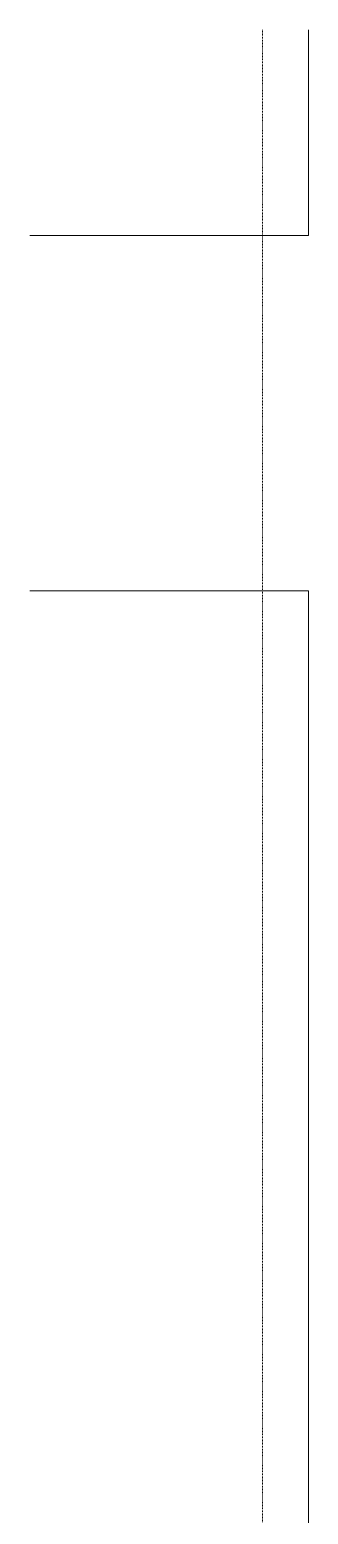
# Model space of a CAD drawing. Header units: inches. Extents: x -4294 to -464, y 9706 to 12475.
# Drawn here: x -4111.3 to -4064.2, y 12112.6 to 12363.4 of the extents above; entities that cross this region are included whole.
import ezdxf

# ---------------------------------------------------------------- set-up
doc = ezdxf.new("R2010")
doc.units = ezdxf.units.IN
doc.header["$MEASUREMENT"] = 0
doc.linetypes.add('Aligning Line 1_8_', pattern=[0.25, 0.125, -0.125])
for name, color, linetype, lineweight in [('0-1', 7, 'Continuous', 5), ('C-TOPO', 7, 'Continuous', 9), ('G-ANNO-SYMB-1', 147, 'Aligning Line 1_8_', 9)]:
    doc.layers.add(name, color=color, linetype=linetype, lineweight=lineweight)

# ---------------------------------------------------------------- blocks, each defined once
blk = doc.blocks.new('CTR  - Topography_rvt-1-FLOOR PLAN - 1ST FLOOR')
at = {"layer": 'C-TOPO'}
for p, q in [((-4064.23, 12363.36), (-4064.23, 12328.59)), ((-4064.23, 12363.36), (-4064.23, 12328.59)), ((-4064.23, 12328.59), (-4111.32, 12328.59)), ((-4064.23, 12328.59), (-4111.32, 12328.59)), ((-4111.32, 12268.59), (-4064.23, 12268.59)), ((-4064.23, 12268.59), (-4111.32, 12268.59)), ((-4064.23, 12264.35), (-4064.23, 12268.59)), ((-4064.23, 12268.59), (-4064.23, 12264.35)), ((-4064.23, 12245.76), (-4064.23, 12264.35)), ((-4064.23, 12264.35), (-4064.23, 12245.76)), ((-4064.23, 12245.76), (-4064.23, 12176.01)), ((-4064.23, 12176.01), (-4064.23, 12245.76)), ((-4064.23, 12176.01), (-4064.23, 12021.23)), ((-4064.23, 12176.01), (-4064.23, 12021.23))]:
    blk.add_line(p, q, dxfattribs=at)
blk = doc.blocks.new('CTR - 1st Phase - Shell_rvt-1-FLOOR PLAN - 1ST FLOOR')
at = {"layer": 'G-ANNO-SYMB-1'}
blk.add_line((-4071.96, 9706.24), (-4071.96, 12363.36), dxfattribs=at)

msp = doc.modelspace()

# ---------------------------------------------------------------- block references
at = {"layer": '0-1'}
for name in ['CTR - 1st Phase - Shell_rvt-1-FLOOR PLAN - 1ST FLOOR', 'CTR  - Topography_rvt-1-FLOOR PLAN - 1ST FLOOR']:
    msp.add_blockref(name, (0, 0), dxfattribs=at)

doc.saveas('drawing.dxf')
